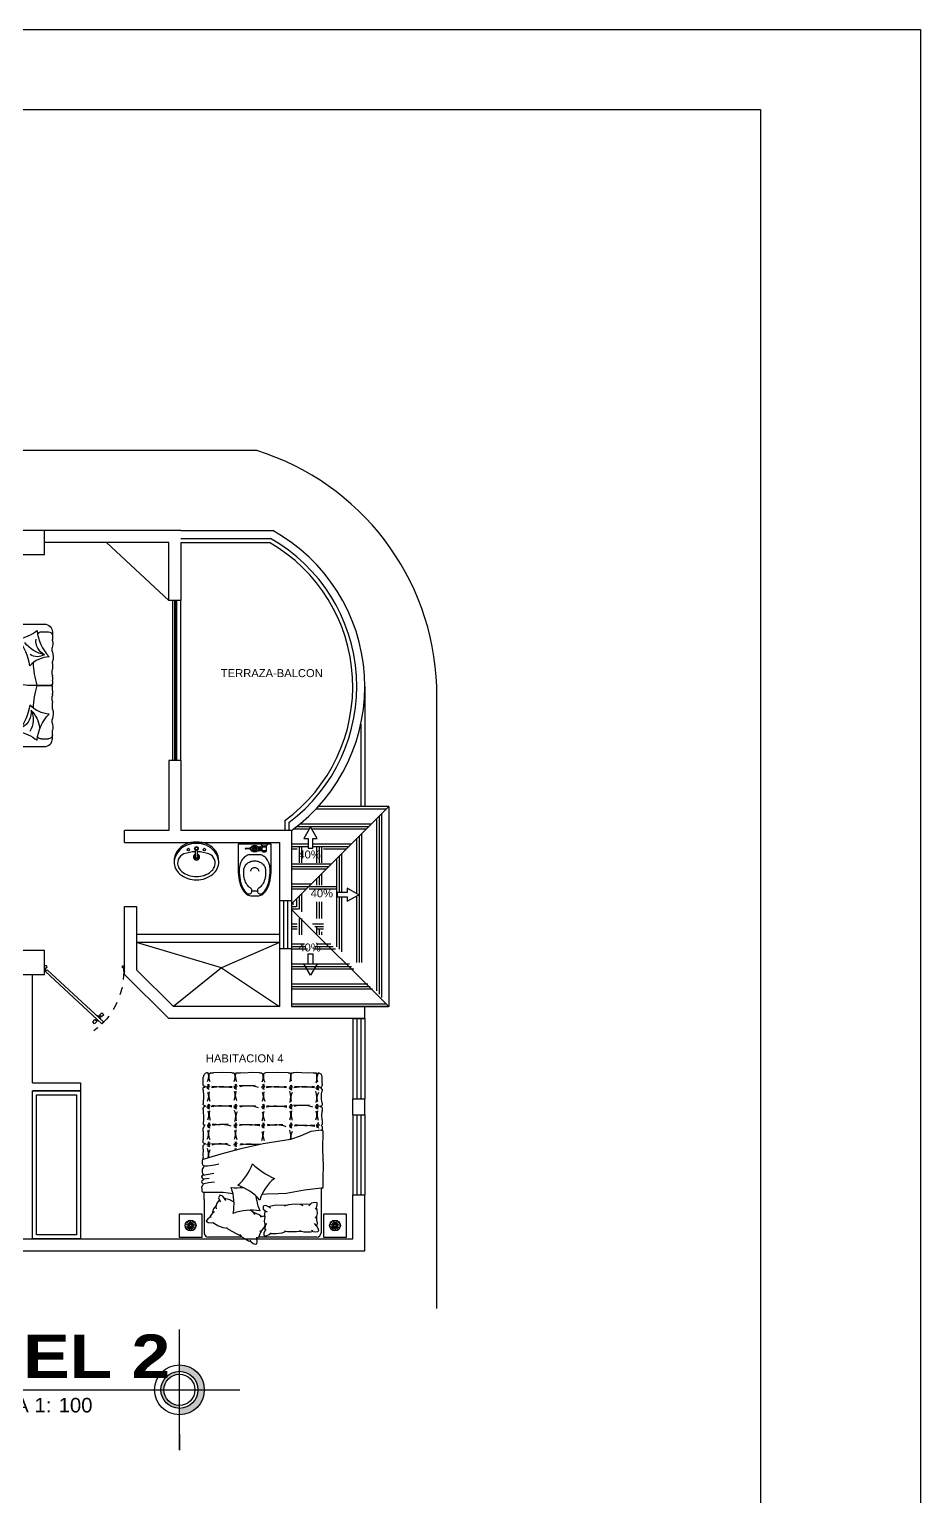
# Model space of a CAD drawing. Header units: inches. Extents: x -370 to 18, y -197 to 199.
# Drawn here: x -57.85 to -46.72, y 31.13 to 49.47 of the extents above; entities that cross this region are included whole.
import ezdxf

# ---------------------------------------------------------------- set-up
doc = ezdxf.new("R2010")
doc.units = ezdxf.units.IN
doc.header["$MEASUREMENT"] = 0
doc.linetypes.add('RAYITAS', pattern=[0.375, 0.25, -0.125])
for name, color, linetype in [('artefactos', 1, 'Continuous'), ('aux2', 194, 'Continuous'), ('MUEBLES', 7, 'Continuous')]:
    doc.layers.add(name, color=color, linetype=linetype)
doc.styles.add('1', font='arial.ttf')
doc.styles.add('2', font='')
doc.styles.get("Standard").update_dxf_attribs({"font": 'arial.ttf'})
doc.styles.get('2').set_extended_font_data('Arial Black')

# ---------------------------------------------------------------- blocks, each defined once
blk = doc.blocks.new('velador')
at = {"layer": 'artefactos', "color": 2}
blk.add_lwpolyline([(-0.4, 0.4), (-0.4, 0), (0, 0), (0, 0.4), (-0.4, 0.4)], dxfattribs=at)
for radius in [0.0937, 0.0304]:
    blk.add_circle((-0.2, 0.2), radius, dxfattribs=at)
at = {"layer": 'aux2', "color": 2}
for p, q in [((-0.255, 0.276), (-0.218, 0.225)), ((-0.219, 0.292), (-0.206, 0.23)), ((-0.181, 0.292), (-0.194, 0.23)), ((-0.145, 0.276), (-0.182, 0.225)), ((-0.293, 0.21), (-0.23, 0.203)), ((-0.289, 0.171), (-0.229, 0.191)), ((-0.281, 0.247), (-0.226, 0.215)), ((-0.27, 0.137), (-0.223, 0.18)), ((-0.238, 0.114), (-0.212, 0.172)), ((-0.2, 0.106), (-0.2, 0.17)), ((-0.162, 0.114), (-0.188, 0.172)), ((-0.13, 0.137), (-0.177, 0.18)), ((-0.119, 0.247), (-0.174, 0.215)), ((-0.111, 0.171), (-0.171, 0.191)), ((-0.107, 0.21), (-0.17, 0.203))]:
    blk.add_line(p, q, dxfattribs=at)
blk.add_circle((-0.2, 0.2), 0.0202, dxfattribs=at)
blk = doc.blocks.new('cama_2pl')
at = {"layer": 'artefactos', "color": 1}
for p, q in [((706.649, 610.255), (706.62, 610.223)), ((706.728, 610.297), (706.744, 610.27)), ((706.728, 610.297), (706.766, 610.286)), ((706.766, 610.286), (706.844, 610.241)), ((706.844, 610.241), (706.888, 610.192)), ((705.76, 609.548), (705.76, 610.169)), ((705.82, 610.229), (706.625, 610.229)), ((706.606, 610.181), (706.58, 610.136)), ((706.62, 610.223), (706.606, 610.181)), ((706.854, 610.229), (707.32, 610.229)), ((707.38, 609.708), (707.38, 610.169)), ((706.54, 609.947), (706.54, 609.952)), ((706.54, 609.86), (706.54, 609.864)), ((706.351, 609.628), (706.512, 609.632)), ((706.512, 609.632), (706.581, 609.638)), ((706.651, 609.72), (706.659, 609.662)), ((707.213, 609.787), (707.216, 609.792)), ((707.38, 609.708), (707.38, 609.609)), ((705.743, 609.548), (705.76, 609.548)), ((707.32, 609.471), (707.24, 609.463)), ((707.314, 609.416), (707.386, 609.425)), ((707.382, 609.487), (707.32, 609.471)), ((707.38, 609.609), (707.394, 609.609)), ((707.402, 609.505), (707.382, 609.487)), ((707.386, 609.425), (707.404, 609.414)), ((707.24, 609.224), (707.178, 609.211)), ((707.337, 609.241), (707.24, 609.224)), ((707.374, 609.363), (707.246, 609.343)), ((707.38, 609.239), (707.337, 609.241)), ((707.401, 609.369), (707.374, 609.363)), ((707.402, 609.231), (707.38, 609.239)), ((707.412, 609.394), (707.401, 609.369)), ((707.41, 609.211), (707.402, 609.231)), ((707.404, 609.414), (707.412, 609.394)), ((707.38, 609.145), (707.394, 609.145)), ((707.394, 609.145), (707.394, 609.126)), ((707.394, 609.01), (707.394, 608.959)), ((707.394, 608.919), (707.394, 608.873)), ((705.743, 608.693), (705.743, 608.745)), ((705.76, 608.743), (705.743, 608.743)), ((705.743, 608.601), (705.743, 608.668)), ((707.394, 608.759), (707.394, 608.715)), ((705.743, 608.43), (705.743, 608.486)), ((707.394, 608.459), (707.394, 608.436)), ((705.743, 608.37), (705.743, 608.396)), ((705.743, 608.179), (705.743, 608.203)), ((707.394, 608.393), (707.394, 608.38)), ((705.743, 608.098), (705.743, 608.126)), ((707.394, 608.184), (707.394, 608.154)), ((707.394, 608.126), (707.394, 608.009)), ((705.868, 607.949), (705.827, 607.949)), ((706.167, 607.949), (706.142, 607.949)), ((706.218, 607.949), (706.186, 607.949)), ((706.613, 607.949), (706.587, 607.949)), ((706.944, 607.949), (706.883, 607.949)), ((706.996, 607.949), (706.98, 607.949)), ((707.289, 607.949), (707.25, 607.949)), ((707.327, 607.949), (707.334, 607.949))]:
    blk.add_line(p, q, dxfattribs=at)
for points in [[(706.728, 610.297), (706.701, 610.317), (706.672, 610.326), (706.653, 610.321), (706.646, 610.293), (706.649, 610.255), (706.652, 610.231)], [(705.867, 610.153), (705.834, 610.158), (705.804, 610.152), (705.789, 610.138), (705.798, 610.11), (705.819, 610.078), (705.848, 610.039)], [(705.819, 610.078), (705.809, 610.036), (705.818, 609.993), (705.817, 609.941)], [(705.867, 610.153), (705.906, 610.162), (705.996, 610.161), (706.058, 610.141)], [(705.867, 610.153), (705.894, 610.138)], [(706.027, 610.151), (706.099, 610.157), (706.226, 610.158), (706.266, 610.147)], [(706.246, 610.152), (706.305, 610.174), (706.381, 610.185), (706.465, 610.183)], [(706.521, 610.125), (706.535, 610.139), (706.553, 610.169), (706.555, 610.206), (706.522, 610.211), (706.481, 610.195), (706.45, 610.171)], [(706.517, 610.04), (706.533, 610.071), (706.538, 610.12), (706.535, 610.139)], [(706.539, 609.949), (706.55, 610.007), (706.54, 610.054), (706.533, 610.071)], [(706.61, 610.148), (706.58, 610.136), (706.553, 610.106), (706.534, 610.066)], [(706.866, 610.217), (706.931, 610.186), (707.042, 610.125), (707.072, 610.096)], [(707.057, 610.11), (707.12, 610.099), (707.191, 610.072), (707.263, 610.029)], [(707.284, 609.952), (707.303, 609.957), (707.333, 609.974), (707.353, 610.006), (707.327, 610.026), (707.284, 610.032), (707.245, 610.027)], [(705.837, 609.966), (705.817, 609.941), (705.808, 609.901), (705.811, 609.857), (705.822, 609.821)], [(705.842, 609.842), (705.822, 609.821), (705.811, 609.783), (705.811, 609.752), (705.846, 609.75), (705.893, 609.76), (705.928, 609.794)], [(706.458, 609.827), (706.487, 609.809), (706.525, 609.791), (706.564, 609.798), (706.562, 609.842), (706.527, 609.87), (706.509, 609.878)], [(706.539, 609.86), (706.546, 609.919), (706.539, 609.949)], [(706.54, 609.946), (706.558, 609.941), (706.605, 609.954)], [(706.581, 609.947), (706.619, 609.918), (706.701, 609.881)], [(706.673, 609.914), (706.701, 609.881), (706.742, 609.854)], [(707.17, 609.712), (707.205, 609.76), (707.22, 609.811), (707.216, 609.837)], [(707.214, 609.789), (707.251, 609.835), (707.266, 609.881), (707.268, 609.899)], [(707.239, 609.879), (707.268, 609.899), (707.297, 609.939), (707.303, 609.957)], [(705.76, 609.548), (705.991, 609.576), (706.245, 609.623), (706.351, 609.628)], [(705.911, 609.777), (705.958, 609.77), (706.047, 609.778)], [(706.007, 609.793), (706.047, 609.778), (706.118, 609.773), (706.213, 609.781), (706.273, 609.8)], [(706.245, 609.791), (706.303, 609.787), (706.412, 609.789), (706.487, 609.809)], [(706.967, 609.743), (707.024, 609.712), (707.099, 609.692)], [(706.981, 609.627), (707.118, 609.612), (707.238, 609.609), (707.38, 609.609)], [(707.083, 609.722), (707.099, 609.692), (707.124, 609.659), (707.162, 609.645), (707.181, 609.685), (707.164, 609.726), (707.153, 609.742)], [(705.743, 609.548), (705.732, 609.54), (705.728, 609.525), (705.73, 609.397), (705.725, 609.239), (705.733, 609.013), (705.73, 608.762), (705.733, 608.745), (705.743, 608.745)], [(707.389, 609.494), (707.402, 609.487), (707.412, 609.473), (707.408, 609.442), (707.386, 609.425)], [(707.394, 609.609), (707.4, 609.606), (707.408, 609.598), (707.41, 609.559), (707.412, 609.535)], [(707.412, 609.535), (707.402, 609.505)], [(707.385, 609.366), (707.398, 609.355), (707.407, 609.325), (707.403, 609.287), (707.388, 609.259), (707.38, 609.239)], [(705.76, 608.743), (705.902, 608.763), (706.047, 608.83), (706.184, 608.872), (706.36, 608.904), (706.561, 608.932), (706.875, 609.003), (707.15, 609.077), (707.323, 609.13), (707.38, 609.145)], [(707.394, 609.145), (707.401, 609.146), (707.406, 609.152), (707.41, 609.165), (707.41, 609.211)], [(707.394, 609.01), (707.398, 609.098), (707.394, 609.126)], [(707.394, 608.919), (707.375, 608.928), (707.36, 608.933), (707.384, 608.944), (707.394, 608.959)], [(707.394, 608.759), (707.397, 608.833), (707.394, 608.873)], [(705.743, 608.693), (705.756, 608.68), (705.743, 608.668)], [(707.394, 608.459), (707.393, 608.588), (707.396, 608.664), (707.384, 608.669), (707.368, 608.672), (707.384, 608.685), (707.394, 608.715)], [(705.743, 608.601), (705.749, 608.534), (705.743, 608.486)], [(705.743, 608.43), (705.76, 608.424), (705.779, 608.411), (705.756, 608.408), (705.743, 608.396)], [(707.394, 608.393), (707.375, 608.404), (707.36, 608.413), (707.381, 608.418), (707.394, 608.436)], [(705.743, 608.37), (705.751, 608.313), (705.751, 608.238), (705.743, 608.203)], [(707.394, 608.184), (707.389, 608.274), (707.394, 608.38)], [(705.743, 608.098), (705.742, 608.05), (705.743, 608.009)], [(705.743, 608.179), (705.752, 608.166), (705.77, 608.154), (705.749, 608.145), (705.743, 608.126)], [(707.394, 608.126), (707.374, 608.134), (707.361, 608.139), (707.377, 608.153), (707.394, 608.154)], [(705.797, 607.951), (705.81, 607.961), (705.813, 607.971), (705.817, 607.96), (705.827, 607.949)], [(705.868, 607.949), (705.951, 607.953), (706.098, 607.946), (706.142, 607.949)], [(706.218, 607.949), (706.367, 607.943), (706.531, 607.949), (706.557, 607.964), (706.566, 607.966), (706.587, 607.949)], [(706.613, 607.949), (706.709, 607.945), (706.834, 607.952), (706.883, 607.949)], [(706.944, 607.949), (706.948, 607.965), (706.953, 607.966), (706.98, 607.949)], [(706.996, 607.949), (707.123, 607.945), (707.25, 607.949)], [(707.289, 607.949), (707.317, 607.971), (707.321, 607.972), (707.328, 607.949)]]:
    blk.add_lwpolyline(points, dxfattribs=at)
for centre, radius, start, end in [((705.82, 610.169), 0.06, 90, 180), ((707.32, 610.169), 0.06, 0, 90), ((706.73, 610.553), 0.698, 260.0746, 290.841), ((706.09, 609.637), 0.568, 8.4232, 23.6724), ((707.667, 609.771), 0.7, 169.3472, 199.0941), ((706.06, 609.866), 0.568, 307.5937, 344.5934), ((707.135, 610.173), 0.698, 220.9956, 251.762), ((707.369, 608.975), 0.7, 130.2682, 160.0151), ((706.935, 608.386), 1.158, 86.5284, 94.689), ((705.928, 608.361), 1.158, 47.4494, 65.5579), ((705.803, 608.009), 0.06, 180, 263.4836), ((707.334, 608.009), 0.06, 270, 0)]:
    blk.add_arc(centre, radius, start, end, dxfattribs=at)
at = {"layer": 'aux2', "color": 1}
for points in [[(706.924, 608.931), (706.934, 608.935), (706.944, 608.931), (706.948, 608.906)], [(706.927, 608.949), (706.937, 608.946), (706.95, 608.951), (706.963, 608.971)], [(706.968, 608.928), (706.954, 608.935), (706.944, 608.931), (706.935, 608.9)], [(706.971, 608.948), (706.959, 608.944), (706.949, 608.95), (706.937, 608.978)], [(707.297, 608.931), (707.307, 608.935), (707.316, 608.931), (707.321, 608.906)], [(707.3, 608.949), (707.31, 608.946), (707.323, 608.951), (707.336, 608.971)], [(707.341, 608.928), (707.327, 608.935), (707.316, 608.931), (707.308, 608.9)], [(707.344, 608.948), (707.332, 608.944), (707.322, 608.95), (707.31, 608.978)], [(705.782, 608.67), (705.792, 608.674), (705.801, 608.669), (705.805, 608.645)], [(705.785, 608.688), (705.795, 608.685), (705.807, 608.689), (705.82, 608.71)], [(705.826, 608.666), (705.812, 608.673), (705.801, 608.669), (705.793, 608.639)], [(705.829, 608.686), (705.816, 608.683), (705.807, 608.689), (705.795, 608.716)], [(706.155, 608.67), (706.165, 608.674), (706.174, 608.669), (706.178, 608.645)], [(706.158, 608.688), (706.168, 608.685), (706.18, 608.689), (706.193, 608.71)], [(706.198, 608.666), (706.185, 608.673), (706.174, 608.669), (706.166, 608.639)], [(706.202, 608.686), (706.189, 608.683), (706.18, 608.689), (706.168, 608.716)], [(706.539, 608.67), (706.549, 608.674), (706.558, 608.669), (706.562, 608.645)], [(706.541, 608.688), (706.552, 608.685), (706.564, 608.689), (706.577, 608.71)], [(706.582, 608.666), (706.569, 608.673), (706.558, 608.669), (706.549, 608.639)], [(706.585, 608.686), (706.573, 608.683), (706.564, 608.689), (706.552, 608.716)], [(706.924, 608.67), (706.934, 608.674), (706.944, 608.669), (706.948, 608.645)], [(706.927, 608.688), (706.937, 608.685), (706.95, 608.689), (706.963, 608.71)], [(706.968, 608.666), (706.954, 608.673), (706.944, 608.669), (706.935, 608.639)], [(706.971, 608.686), (706.959, 608.683), (706.949, 608.689), (706.937, 608.716)], [(707.292, 608.67), (707.302, 608.674), (707.311, 608.669), (707.316, 608.645)], [(707.295, 608.688), (707.305, 608.685), (707.318, 608.689), (707.331, 608.71)], [(707.336, 608.666), (707.322, 608.673), (707.311, 608.669), (707.303, 608.639)], [(707.339, 608.686), (707.327, 608.683), (707.317, 608.689), (707.305, 608.716)], [(705.794, 608.408), (705.803, 608.412), (705.813, 608.407), (705.817, 608.383)], [(705.796, 608.426), (705.806, 608.423), (705.819, 608.427), (705.832, 608.448)], [(705.837, 608.404), (705.823, 608.411), (705.813, 608.407), (705.804, 608.377)], [(705.84, 608.424), (705.828, 608.421), (705.818, 608.427), (705.806, 608.454)], [(706.155, 608.408), (706.165, 608.412), (706.174, 608.407), (706.178, 608.383)], [(706.158, 608.426), (706.168, 608.423), (706.18, 608.427), (706.193, 608.448)], [(706.198, 608.404), (706.185, 608.411), (706.174, 608.407), (706.166, 608.377)], [(706.202, 608.424), (706.189, 608.421), (706.18, 608.427), (706.168, 608.454)], [(706.539, 608.409), (706.549, 608.413), (706.558, 608.409), (706.562, 608.384)], [(706.541, 608.427), (706.552, 608.424), (706.564, 608.429), (706.577, 608.449)], [(706.582, 608.406), (706.569, 608.413), (706.558, 608.409), (706.549, 608.378)], [(706.585, 608.426), (706.573, 608.422), (706.564, 608.428), (706.552, 608.455)], [(706.924, 608.408), (706.934, 608.412), (706.944, 608.407), (706.948, 608.383)], [(706.927, 608.426), (706.937, 608.423), (706.95, 608.427), (706.963, 608.448)], [(706.968, 608.404), (706.954, 608.411), (706.944, 608.407), (706.935, 608.377)], [(706.971, 608.424), (706.959, 608.421), (706.949, 608.427), (706.937, 608.454)], [(707.298, 608.408), (707.308, 608.412), (707.317, 608.407), (707.321, 608.383)], [(707.301, 608.426), (707.311, 608.423), (707.324, 608.427), (707.336, 608.448)], [(707.342, 608.404), (707.328, 608.411), (707.317, 608.407), (707.309, 608.377)], [(707.345, 608.424), (707.332, 608.421), (707.323, 608.427), (707.311, 608.454)], [(705.783, 608.144), (705.793, 608.148), (705.802, 608.143), (705.806, 608.119)], [(705.786, 608.162), (705.796, 608.159), (705.808, 608.163), (705.821, 608.184)], [(705.827, 608.14), (705.813, 608.147), (705.802, 608.143), (705.794, 608.113)], [(705.83, 608.16), (705.817, 608.157), (705.808, 608.163), (705.796, 608.19)], [(706.155, 608.144), (706.165, 608.148), (706.174, 608.143), (706.178, 608.119)], [(706.158, 608.162), (706.168, 608.159), (706.18, 608.163), (706.193, 608.184)], [(706.198, 608.14), (706.185, 608.147), (706.174, 608.143), (706.166, 608.113)], [(706.202, 608.16), (706.189, 608.157), (706.18, 608.163), (706.168, 608.19)], [(706.539, 608.132), (706.549, 608.136), (706.558, 608.131), (706.562, 608.107)], [(706.541, 608.15), (706.552, 608.147), (706.564, 608.151), (706.577, 608.172)], [(706.582, 608.128), (706.569, 608.135), (706.558, 608.131), (706.549, 608.101)], [(706.585, 608.148), (706.573, 608.145), (706.564, 608.151), (706.552, 608.178)], [(706.924, 608.133), (706.934, 608.137), (706.944, 608.132), (706.948, 608.108)], [(706.927, 608.151), (706.937, 608.148), (706.95, 608.152), (706.963, 608.173)], [(706.968, 608.129), (706.954, 608.136), (706.944, 608.132), (706.935, 608.102)], [(706.971, 608.149), (706.959, 608.146), (706.949, 608.152), (706.937, 608.179)], [(707.304, 608.133), (707.314, 608.137), (707.323, 608.132), (707.327, 608.108)], [(707.306, 608.151), (707.317, 608.148), (707.329, 608.152), (707.342, 608.173)], [(707.347, 608.129), (707.334, 608.136), (707.323, 608.132), (707.314, 608.102)], [(707.351, 608.149), (707.338, 608.146), (707.329, 608.152), (707.317, 608.179)]]:
    blk.add_lwpolyline(points, dxfattribs=at)
for centre, radius, start, end in [((706.769, 609.05), 0.177, 342.6443, 350.615), ((707.092, 609.059), 0.146, 194.2398, 201.5194), ((707.17, 609.094), 0.152, 330.0061, 12.9891), ((707.574, 609.084), 0.252, 169.5069, 199.7293), ((706.028, 608.838), 0.152, 330.0061, 12.3194), ((706.432, 608.828), 0.252, 169.9188, 199.7293), ((706.389, 608.811), 0.177, 342.6443, 26.1603), ((706.711, 608.82), 0.146, 152.7511, 201.5194), ((706.728, 607.637), 1.303, 83.3254, 95.5842), ((706.751, 609.682), 0.742, 261.0364, 280.5874), ((706.769, 608.795), 0.177, 342.6443, 26.1603), ((707.092, 608.804), 0.146, 152.7511, 201.5194), ((707.16, 609.371), 0.435, 250.4133, 285.151), ((707.182, 607.52), 1.415, 86.0351, 95.0058), ((707.145, 608.795), 0.177, 342.6443, 26.1603), ((707.468, 608.804), 0.146, 152.7511, 201.5194), ((705.994, 609.42), 0.742, 258.3524, 280.5874), ((705.971, 607.375), 1.303, 83.3254, 95.5842), ((706.389, 609.106), 0.435, 250.4133, 285.151), ((706.411, 607.254), 1.415, 86.0351, 95.0058), ((706.385, 608.537), 0.177, 342.6443, 26.1603), ((706.707, 608.546), 0.146, 152.7511, 201.5194), ((706.76, 609.411), 0.742, 258.3524, 280.5874), ((706.737, 607.366), 1.303, 83.3254, 95.5842), ((706.793, 608.564), 0.152, 330.0061, 18.9919), ((707.196, 608.555), 0.252, 163.9853, 199.7293), ((707.151, 609.101), 0.435, 250.4133, 285.151), ((707.172, 607.249), 1.415, 86.0351, 95.0058), ((705.639, 608.527), 0.177, 342.6443, 26.1603), ((705.962, 608.536), 0.146, 152.7511, 201.5194), ((706.021, 608.836), 0.435, 250.4133, 285.151), ((706, 608.527), 0.177, 342.6443, 26.1603), ((706.323, 608.536), 0.146, 152.7511, 201.5194), ((706.384, 609.155), 0.742, 258.3524, 280.5874), ((706.361, 607.109), 1.303, 83.3254, 95.5842), ((706.772, 608.845), 0.435, 250.4133, 285.151), ((706.794, 606.993), 1.415, 86.0351, 95.0058), ((707.148, 609.15), 0.742, 258.3524, 280.5874), ((707.125, 607.104), 1.303, 83.3254, 95.5842), ((707.138, 608.527), 0.177, 342.6443, 26.1603), ((707.461, 608.536), 0.146, 152.7511, 201.5194), ((705.665, 608.298), 0.152, 330.0061, 18.9919), ((706.068, 608.289), 0.252, 163.9853, 199.7293), ((706.043, 606.984), 1.415, 86.0351, 95.0058), ((706.029, 608.298), 0.152, 330.0061, 18.9919), ((706.432, 608.289), 0.252, 163.9853, 199.7293), ((706.383, 608.265), 0.177, 342.6443, 26.1603), ((706.706, 608.274), 0.146, 152.7511, 201.5194), ((706.773, 608.254), 0.177, 342.6443, 26.1603), ((707.096, 608.263), 0.146, 152.7511, 201.5194), ((707.142, 608.265), 0.177, 342.6443, 26.1603), ((707.465, 608.274), 0.146, 152.7511, 201.5194), ((705.665, 608.025), 0.152, 330.0061, 18.9919), ((706.068, 608.016), 0.252, 163.9853, 194.5806), ((706, 608.885), 0.742, 258.3524, 280.5874), ((705.977, 606.84), 1.303, 83.3254, 95.5842), ((706.029, 608.011), 0.152, 335.8404, 18.9919), ((706.432, 608.002), 0.252, 163.9853, 191.9955), ((706.387, 608.885), 0.742, 258.3524, 280.5874), ((706.364, 606.84), 1.303, 83.3254, 95.5842), ((706.383, 607.998), 0.177, 348.8205, 26.1603), ((706.706, 608.007), 0.146, 152.7511, 196.1313), ((706.774, 608.563), 0.435, 250.4133, 285.151), ((706.796, 606.711), 1.415, 86.0351, 95.0058), ((706.773, 607.991), 0.177, 351.4985, 26.1603), ((707.096, 608), 0.146, 152.7511, 193.3336), ((707.145, 608.885), 0.742, 258.3524, 280.5874), ((707.122, 606.84), 1.303, 83.3254, 95.5842), ((707.142, 607.991), 0.177, 353.4506, 26.1603), ((707.465, 608), 0.146, 152.7511, 191.1853)]:
    blk.add_arc(centre, radius, start, end, dxfattribs=at)
at = {"layer": 'artefactos', "color": 1, "xscale": 0.7999999999999545, "yscale": 0.7999999999999545, "zscale": 0.7999999999999545}
for p in [(705.726, 609.909), (707.73, 609.909)]:
    blk.add_blockref('velador', p, dxfattribs=at)
blk = doc.blocks.new('*U41')
at = {"layer": 'artefactos', "color": 1}
for p, q in [((0.011, 0.034), (0.717, 0.69)), ((0.032, 0.013), (0.738, 0.668)), ((0.625, 0.689), (0.601, 0.665)), ((0.601, 0.665), (0.629, 0.637)), ((0.625, 0.689), (0.653, 0.661)), ((0.653, 0.661), (0.629, 0.637)), ((0.675, 0.653), (0.637, 0.615)), ((0.637, 0.615), (0.64, 0.612)), ((0.664, 0.588), (0.661, 0.591)), ((0.702, 0.626), (0.664, 0.588)), ((0.675, 0.653), (0.678, 0.65)), ((0.71, 0.604), (0.686, 0.58)), ((0.714, 0.552), (0.686, 0.58)), ((0.702, 0.626), (0.699, 0.629)), ((0.738, 0.576), (0.71, 0.604)), ((0.738, 0.576), (0.714, 0.552)), ((0.738, 0.668), (0.717, 0.69)), ((0, 0.031), (0, -0.031)), ((0.008, 0.034), (0.003, 0.034)), ((0.011, 0.034), (0.032, 0.013)), ((0.011, 0.031), (0.011, -0.011)), ((0.989, 0.031), (0.989, -0.011)), ((0.992, 0.034), (0.997, 0.034)), ((1, 0.031), (1, -0.031)), ((0.025, -0.034), (0.003, -0.034)), ((0.011, -0.011), (0.025, -0.011)), ((0.028, -0.014), (0.028, -0.031)), ((0.972, -0.014), (0.972, -0.031)), ((0.989, -0.011), (0.975, -0.011)), ((0.975, -0.034), (0.997, -0.034))]:
    blk.add_line(p, q, dxfattribs=at)
at = {"layer": 'artefactos', "color": 1, "linetype": 'RAYITAS', "ltscale": 0.15}
blk.add_arc((0.061, 0.034), 0.928, 0, 53.3291, dxfattribs=at)
at = {"layer": 'artefactos', "color": 1}
for centre, radius, start, end in [((0.624, 0.629), 0.0188, 310.968, 53.1574), ((0.661, 0.665), 0.0188, 216.8426, 319.032), ((0.678, 0.576), 0.0188, 36.8426, 139.032), ((0.714, 0.612), 0.0188, 130.968, 233.1574), ((0.003, 0.031), 0.003, 90, 180), ((0.008, 0.031), 0.003, 0, 90), ((0.992, 0.031), 0.003, 90, 180), ((0.997, 0.031), 0.003, 0, 90), ((0.003, -0.031), 0.003, 180, 270), ((0.025, -0.014), 0.003, 0, 90), ((0.025, -0.031), 0.003, 270, 0), ((0.975, -0.014), 0.003, 90, 180), ((0.975, -0.031), 0.003, 180, 270), ((0.997, -0.031), 0.003, 270, 0)]:
    blk.add_arc(centre, radius, start, end, dxfattribs=at)
blk = doc.blocks.new('sillon2_pl')
at = {"layer": 'artefactos', "color": 1}
for p, q in [((-1.434, 0.554), (-1.434, 0.646)), ((-1.434, 0.554), (-1.434, 0.646)), ((-1.384, 0.696), (-1.337, 0.696)), ((-1.039, 0.696), (-0.978, 0.696)), ((-0.88, 0.696), (-0.883, 0.696)), ((-0.816, 0.696), (-0.785, 0.696)), ((-0.765, 0.505), (-0.765, 0.676)), ((-0.765, 0.676), (-0.765, 0.387)), ((-0.765, 0.676), (-0.765, 0.387)), ((-0.714, 0.696), (-0.745, 0.696)), ((-0.714, 0.696), (-0.745, 0.696)), ((-0.647, 0.696), (-0.65, 0.696)), ((-0.65, 0.696), (-0.647, 0.696)), ((-0.491, 0.696), (-0.552, 0.696)), ((-0.491, 0.696), (-0.552, 0.696)), ((-0.146, 0.696), (-0.193, 0.696)), ((-0.146, 0.696), (-0.193, 0.696)), ((-0.096, 0.554), (-0.096, 0.646)), ((-0.765, 0.272), (-0.765, 0.249)), ((-0.765, 0.272), (-0.765, 0.249)), ((-0.765, 0.15), (-0.765, 0.124)), ((-0.765, 0.15), (-0.765, 0.124)), ((-0.765, 0.048), (-0.765, 0.019)), ((-0.765, 0.048), (-0.765, 0.019)), ((-1.434, -0.019), (-1.339, -0.019)), ((-0.096, -0.019), (-0.191, -0.019))]:
    blk.add_line(p, q, dxfattribs=at)
for points in [[(-1.339, 0.27), (-1.339, 0, -0.2), (-1.53, 0), (-1.53, 0.596, -0.414214), (-1.43, 0.696), (-1.384, 0.696)], [(-0.191, 0.27), (-0.191, 0, 0.2), (0, 0), (0, 0.596, 0.414214), (-0.1, 0.696), (-0.146, 0.696)], [(-1.339, -0.019), (-0.803, -0.019, 0.414214), (-0.765, 0.019, 0.414214)], [(-0.191, -0.019), (-0.727, -0.019, -0.414214), (-0.765, 0.019, -0.414214)]]:
    blk.add_lwpolyline(points, format="xyb", dxfattribs=at)
for points in [[(-1.123, 0.654, 0.188011), (-1.011, 0.413, 0.130529), (-1.34, 0.269, 0.110936), (-1.451, 0.504, 0.162859)], [(-0.407, 0.654, -0.188011), (-0.519, 0.413, -0.130529), (-0.19, 0.269, -0.110936), (-0.079, 0.504, -0.162859)]]:
    blk.add_lwpolyline(points, format="xyb", close=True, dxfattribs=at)
blk.add_lwpolyline([(-0.765, 0.508), (-0.765, 0.387)], dxfattribs=at)
blk.add_lwpolyline([(-0.765, 0.508), (-0.765, 0.387)], dxfattribs=at)
for centre, radius, start, end in [((-1.384, 0.646), 0.05, 90, 180), ((-1.384, 0.554), 0.05, 180, 240.317), ((-1.337, 0.796), 0.1, 270, 278.0558), ((-1.286, 0.435), 0.265, 78.495, 98.0558), ((-1.213, 0.792), 0.1, 258.495, 286.1875), ((-1.119, 0.469), 0.236, 76.2743, 106.1875), ((-1.039, 0.796), 0.1, 256.2743, 270), ((-0.978, 0.596), 0.1, 78.1557, 90), ((-0.929, 0.828), 0.137, 258.1557, 281.8443), ((-0.88, 0.596), 0.1, 90, 101.8443), ((-0.883, 0.796), 0.1, 270, 278.3033), ((-0.849, 0.567), 0.131, 81.6967, 98.3033), ((-0.816, 0.796), 0.1, 261.6967, 270), ((-0.785, 0.676), 0.02, 0, 90), ((-0.745, 0.676), 0.02, 90, 180), ((-0.714, 0.796), 0.1, 270, 278.3033), ((-0.681, 0.567), 0.131, 81.6967, 98.3033), ((-0.647, 0.796), 0.1, 261.6967, 270), ((-0.65, 0.596), 0.1, 78.1557, 90), ((-0.601, 0.828), 0.137, 258.1557, 281.8443), ((-0.552, 0.596), 0.1, 90, 101.8443), ((-0.491, 0.796), 0.1, 270, 283.7257), ((-0.411, 0.469), 0.236, 73.8125, 103.7257), ((-0.239, 0.508), 0.168, 148.6915, 212.7243), ((0.03, 0.681), 0.421, 191.7546, 231.9312), ((-0.207, 0.688), 0.198, 207.9549, 275.6386), ((-0.317, 0.792), 0.1, 253.8125, 281.505), ((-0.244, 0.435), 0.265, 81.9442, 101.505), ((-0.193, 0.796), 0.1, 261.9442, 270), ((-0.146, 0.646), 0.05, 0, 90), ((-0.146, 0.554), 0.05, 299.683, 0), ((-1.195, 0.188), 0.269, 63.5733, 122.7227), ((-1.335, 0.169), 0.367, 44.9344, 83.6555), ((-1.102, 0.213), 0.217, 83.0467, 149.6684), ((-1.08, 1.55), 1.091, 271.5025, 286.7771), ((-0.45, 1.55), 1.091, 253.2229, 268.4975), ((-0.955, 0.33), 0.199, 343.1656, 16.8344), ((-0.613, 0.199), 0.16, 161.8971, 198.1029), ((-0.903, 0.086), 0.143, 344.5514, 15.4486)]:
    blk.add_arc(centre, radius, start, end, dxfattribs=at)
blk = doc.blocks.new('lo')
at = {"layer": 'artefactos', "color": 1, "linetype": 'Continuous'}
for p, q in [((0.036, 0.012), (0.124, 0.012)), ((0.036, -0.012), (0.124, -0.012))]:
    blk.add_line(p, q, dxfattribs=at)
at = {"layer": 'artefactos', "color": 1}
blk.add_lwpolyline([(-0.175, -0.206, 0.225897), (-0.02, -0.28, 0.302325), (0.197, -0.136, 0.099436), (0.224, 0, 0.099436), (0.197, 0.136, 0.302325), (-0.02, 0.28, 0.225897), (-0.175, 0.206, 0.172204), (-0.248, 0, 0.172204)], format="xyb", close=True, dxfattribs=at)
blk.add_lwpolyline([(-0.144, 0.181, 0.172204), (-0.208, 0, 0.172204), (-0.144, -0.181)], format="xyb", dxfattribs=at)
at = {"layer": 'artefactos', "color": 1, "linetype": 'Continuous'}
blk.add_circle((0.144, 0), 0.0233, dxfattribs=at)
at = {"layer": 'artefactos', "color": 1}
for centre, radius, start, end in [((-0.054, 0.024), 0.258, 82.5047, 82.5047), ((-0.054, -0.024), 0.258, 277.4953, 277.4953), ((-0.02, 0.08), 0.16, 117.069, 140.9171), ((-0.038, 0.114), 0.121, 20.3585, 117.069), ((-0.346, 0), 0.45, 1.4812, 20.3585), ((-0.02, -0.08), 0.16, 219.0829, 242.931), ((-0.038, -0.114), 0.121, 242.931, 339.6415), ((-0.346, 0), 0.45, 339.6415, 358.5184)]:
    blk.add_arc(centre, radius, start, end, dxfattribs=at)
at = {"layer": 'artefactos', "color": 1, "linetype": 'Continuous'}
blk.add_arc((0.036, 0), 0.0116, 90, 270, dxfattribs=at)
at = {"layer": 'aux2', "color": 1}
for centre, radius in [((0.131, 0.1), 0.015), ((0.144, 0), 0.0175), ((0.131, -0.1), 0.015)]:
    blk.add_circle(centre, radius, dxfattribs=at)
for centre, radius, start, end in [((-0.054, 0.024), 0.258, 22.1793, 82.5047), ((0.037, 0), 0.0375, 18.0708, 341.925), ((0.037, 0), 0.023, 30.3811, 329.6115), ((-0.128, 0), 0.336, 0, 21.2533), ((-0.054, -0.024), 0.258, 277.4953, 337.8207), ((-0.128, 0), 0.336, 338.7467, 0)]:
    blk.add_arc(centre, radius, start, end, dxfattribs=at)
blk = doc.blocks.new('videt')
at = {"layer": 'artefactos', "color": 1}
blk.add_line((0.024, 0.29), (-0.044, 0.29), dxfattribs=at)
for points in [[(0.196, 0.029, 0.049648), (0.183, 0.159, 0.06346), (0.151, 0.256, 0.103485), (0.093, 0.331, 0.178458), (0.04, 0.351), (-0.06, 0.351, 0.178458), (-0.112, 0.331, 0.103485), (-0.17, 0.256, 0.06346), (-0.203, 0.159, 0.049648), (-0.216, 0.029), (-0.216, -0.293), (0.196, -0.293)], [(-0.104, 0.322, 0.103485), (-0.159, 0.251, 0.06346), (-0.191, 0.157, 0.049648), (-0.204, 0.029, 0.075858), (-0.192, -0.046, 0.086069), (-0.162, -0.106, 0.105985), (-0.113, -0.148, 0.126201), (-0.06, -0.162), (0.04, -0.162, 0.126201), (0.093, -0.148, 0.105985), (0.142, -0.106, 0.086069), (0.172, -0.046, 0.075858), (0.184, 0.029, 0.049648), (0.171, 0.157, 0.06346), (0.139, 0.251, 0.103485), (0.085, 0.322, 0.097511), (0.07, 0.328, 0.09808), (0.055, 0.328, 0.098895), (0.041, 0.322, 0.099479), (0.03, 0.311, 0.099479), (0.025, 0.297, 0.098895), (0.025, 0.282, 0.09808), (0.031, 0.268, 0.097511), (0.041, 0.257, -0.102445), (0.087, 0.211, -0.077884), (0.116, 0.146, -0.065096), (0.127, 0.061, -0.024284), (0.125, 0.029, -0.115331), (0.115, -0.013, -0.103946), (0.086, -0.051, -0.091071), (0.043, -0.075, -0.083675), (-0.01, -0.084, -0.083675), (-0.063, -0.075, -0.091071), (-0.105, -0.051, -0.103946), (-0.135, -0.013, -0.115331), (-0.145, 0.029, -0.024284), (-0.146, 0.061, -0.065096), (-0.135, 0.146, -0.077884), (-0.106, 0.211, -0.102445), (-0.061, 0.257, 0.097511), (-0.05, 0.268, 0.09808), (-0.044, 0.282, 0.098895), (-0.044, 0.297, 0.099479), (-0.05, 0.311, 0.099479), (-0.061, 0.322, 0.098895), (-0.075, 0.328, 0.09808), (-0.09, 0.328, 0.097511)]]:
    blk.add_lwpolyline(points, format="xyb", close=True, dxfattribs=at)
blk.add_lwpolyline([(0.04, 0.043, -0.111064), (0.036, 0.026, -0.102841), (0.025, 0.012, -0.093011), (0.01, 0.003, -0.087082), (-0.01, -0.001, -0.087082), (-0.029, 0.003, -0.093011), (-0.045, 0.012, -0.102841), (-0.056, 0.026, -0.111064), (-0.06, 0.043, -0.111064)], format="xyb", dxfattribs=at)
at = {"layer": 'aux2', "color": 1}
for p, q in [((-0.166, -0.293), (-0.166, -0.281)), ((-0.166, -0.293), (-0.091, -0.293)), ((-0.154, -0.215), (-0.154, -0.203)), ((-0.083, -0.215), (-0.154, -0.215)), ((-0.083, -0.259), (-0.154, -0.259)), ((-0.154, -0.277), (-0.154, -0.259)), ((-0.15, -0.206), (-0.15, -0.201)), ((-0.15, -0.276), (-0.15, -0.265)), ((-0.135, -0.209), (-0.147, -0.209)), ((-0.135, -0.262), (-0.147, -0.262)), ((-0.132, -0.206), (-0.132, -0.197)), ((-0.132, -0.274), (-0.132, -0.265)), ((-0.125, -0.206), (-0.125, -0.197)), ((-0.125, -0.274), (-0.125, -0.265)), ((-0.11, -0.209), (-0.122, -0.209)), ((-0.11, -0.262), (-0.122, -0.262)), ((-0.107, -0.206), (-0.107, -0.201)), ((-0.107, -0.276), (-0.107, -0.265)), ((-0.104, -0.215), (-0.104, -0.203)), ((-0.104, -0.277), (-0.104, -0.259)), ((-0.091, -0.293), (-0.091, -0.281)), ((-0.083, -0.212), (-0.07, -0.212)), ((-0.083, -0.262), (-0.083, -0.212)), ((-0.083, -0.237), (-0.07, -0.237)), ((-0.083, -0.262), (-0.07, -0.262)), ((-0.07, -0.262), (-0.07, -0.212)), ((-0.058, -0.215), (-0.07, -0.215)), ((-0.058, -0.259), (-0.07, -0.259)), ((-0.046, -0.212), (-0.058, -0.212)), ((-0.058, -0.262), (-0.058, -0.212)), ((-0.046, -0.262), (-0.058, -0.262)), ((0.047, -0.221), (0.031, -0.221)), ((0.047, -0.252), (0.031, -0.252)), ((0.047, -0.252), (0.047, -0.221)), ((0.05, -0.234), (0.106, -0.234)), ((0.05, -0.24), (0.106, -0.24))]:
    blk.add_line(p, q, dxfattribs=at)
blk.add_lwpolyline([(-0.035, -0.237), (-0.022, -0.259), (0.003, -0.259), (0.015, -0.237), (0.003, -0.215), (-0.022, -0.215)], close=True, dxfattribs=at)
for centre, radius in [((-0.01, -0.237), 0.0437), ((-0.01, -0.236), 0.025), ((-0.01, -0.237), 0.025), ((-0.01, -0.237), 0.00855)]:
    blk.add_circle(centre, radius, dxfattribs=at)
for centre, radius, start, end in [((-0.129, -0.39), 0.116, 71.0754, 108.9246), ((-0.119, -0.237), 0.0406, 147.7952, 212.2048), ((-0.129, -0.25), 0.0531, 61.9275, 118.0725), ((-0.147, -0.206), 0.00312, 180, 270), ((-0.147, -0.265), 0.00312, 90, 180), ((-0.135, -0.206), 0.00312, 270, 0), ((-0.135, -0.265), 0.00312, 0, 90), ((-0.122, -0.206), 0.00312, 180, 270), ((-0.122, -0.265), 0.00312, 90, 180), ((-0.11, -0.206), 0.00312, 270, 0), ((-0.11, -0.265), 0.00312, 0, 90), ((-0.138, -0.237), 0.0406, 327.7958, 32.2042), ((0.05, -0.231), 0.00312, 180, 270), ((0.05, -0.243), 0.00312, 90, 180), ((0.106, -0.237), 0.00312, 270, 90)]:
    blk.add_arc(centre, radius, start, end, dxfattribs=at)
blk = doc.blocks.new('*U44')
h = blk.add_hatch(color=1)
h.paths.add_polyline_path([(15.635, 0), (15.676, 0, 0.414214), (15.89, -0.214), (15.89, -0.255, -0.414214)])
h.paths.add_polyline_path([(15.89, 0.255), (15.89, 0.214, 0.414214), (15.676, 0), (15.635, 0, -0.414214)])
h = blk.add_hatch(color=1)
h.paths.add_polyline_path([(15.89, 0.255), (15.89, 0.343, -0.414214), (16.233, 0), (16.145, 0, 0.414214)])
h.paths.add_polyline_path([(16.145, 0), (16.233, 0, -0.414214), (15.89, -0.343), (15.89, -0.255, 0.414214)])
at = {"color": 13}
for p, q in [((15.89, -0.83), (15.89, 0.83)), ((0, 0), (16.72, 0))]:
    blk.add_line(p, q, dxfattribs=at)
at = {"color": 5}
for p, q in [((15.89, 0.611), (15.89, 0.83)), ((0, 0), (0.218, 0)), ((16.501, 0), (16.72, 0)), ((15.89, -0.611), (15.89, -0.83))]:
    blk.add_line(p, q, dxfattribs=at)
at = {"color": 13}
for radius in [0.343, 0.255, 0.214]:
    blk.add_circle((15.89, 0), radius, dxfattribs=at)
at = {"color": 2, "linetype": 'Continuous', "style": '1'}
blk.add_text('ESCALA 1:', height=0.2, dxfattribs=at).set_placement((12.714, -0.311))
at = {"color": 1, "linetype": 'Continuous', "style": '2'}
blk.add_attdef('TITULO', (0.308, 0.162), '', height=0.6, dxfattribs=at)
at = {"color": 2, "linetype": 'Continuous', "style": '1'}
blk.add_attdef('DESCRIPCION', (0.308, -0.373), '', height=0.2, dxfattribs=at)
at = {"color": 2, "style": '1'}
blk.add_attdef('ESCALA', (14.227, -0.311), '', height=0.2, dxfattribs=at)

msp = doc.modelspace()

# ---------------------------------------------------------------- hatches: boundary and pattern name
h = msp.add_hatch()
h.set_pattern_fill('PLAST', color=8)
h.set_pattern_definition([(0, (-123.44563, 19.22278), (0, 0.25), []), (0, (-123.44563, 19.25403), (0, 0.25), []), (0, (-123.44563, 19.28528), (0, 0.25), [])])
edge = h.paths.add_edge_path()
edge.add_line((-53.35987, 39.75135), (-54.24036, 39.75135))
edge.add_arc((-55.88813, 41.25135), 2.22826, 306.117987, 317.687742, ccw=False)
edge.add_line((-54.57469, 39.45135), (-54.57469, 38.85135))
edge.add_line((-54.57469, 38.85135), (-54.57469, 38.25135))
edge.add_line((-54.57469, 38.25135), (-54.57469, 37.25135))
edge.add_line((-54.57469, 37.25135), (-53.35987, 37.25135))
edge.add_line((-53.35987, 37.25135), (-54.55987, 38.55135))
edge.add_line((-54.55987, 38.55135), (-53.35987, 39.75135))
h.paths.add_polyline_path([(-54.25627, 39.35425), (-54.30991, 39.35425), (-54.30991, 39.23012), (-54.36726, 39.23012), (-54.36726, 39.35425), (-54.4209, 39.35425), (-54.33859, 39.49683)], flags=16)
h.paths.add_polyline_path([(-54.30991, 38.17257), (-54.30991, 38.04844), (-54.25627, 38.04844), (-54.33859, 37.90586), (-54.4209, 38.04844), (-54.36726, 38.04844), (-54.36726, 38.17257)], flags=16)
h.paths.add_polyline_path([(-53.73631, 38.65068), (-53.87889, 38.56836), (-53.87889, 38.62201), (-54.00302, 38.62201), (-54.00302, 38.67935), (-53.87889, 38.67935), (-53.87889, 38.733)], flags=17)
h.paths.add_polyline_path([(-54.5061, 38.14839), (-54.1765, 38.14839), (-54.1765, 38.35446), (-54.5061, 38.35446)], flags=16)
h.paths.add_polyline_path([(-54.5061, 39.04707), (-54.1765, 39.04707), (-54.1765, 39.25314), (-54.5061, 39.25314)], flags=16)
h.paths.add_polyline_path([(-54.35291, 38.56184), (-54.02331, 38.56184), (-54.02331, 38.76791), (-54.35291, 38.76791)], flags=17)
h = msp.add_hatch()
h.set_pattern_fill('PLAST', color=8, angle=90)
h.set_pattern_definition([(90, (-123.44563, 19.22278), (-0.25, 2e-17), []), (90, (-123.47688, 19.22278), (-0.25, 2e-17), []), (90, (-123.50813, 19.22278), (-0.25, 2e-17), [])])
h.paths.add_polyline_path([(-54.25627, 39.35425), (-54.30991, 39.35425), (-54.30991, 39.23012), (-54.36726, 39.23012), (-54.36726, 39.35425), (-54.4209, 39.35425), (-54.33859, 39.49683)], flags=17)
h.paths.add_polyline_path([(-54.30991, 38.17257), (-54.30991, 38.04844), (-54.25627, 38.04844), (-54.33859, 37.90586), (-54.4209, 38.04844), (-54.36726, 38.04844), (-54.36726, 38.17257)], flags=17)
h.paths.add_polyline_path([(-53.35987, 39.75135), (-54.55987, 38.55135), (-53.80987, 37.80135), (-53.65987, 37.80135), (-53.65987, 37.65135), (-53.35987, 37.25135)])
h.paths.add_polyline_path([(-53.73631, 38.65068), (-53.87889, 38.56836), (-53.87889, 38.62201), (-54.00302, 38.62201), (-54.00302, 38.67935), (-53.87889, 38.67935), (-53.87889, 38.733)], flags=16)
h.paths.add_polyline_path([(-54.5061, 38.14839), (-54.1765, 38.14839), (-54.1765, 38.35446), (-54.5061, 38.35446)], flags=17)
h.paths.add_polyline_path([(-54.5061, 39.04707), (-54.1765, 39.04707), (-54.1765, 39.25314), (-54.5061, 39.25314)], flags=17)
h.paths.add_polyline_path([(-54.35291, 38.56184), (-54.02331, 38.56184), (-54.02331, 38.76791), (-54.35291, 38.76791)], flags=16)

# ---------------------------------------------------------------- linework, layer by layer
at = {"color": 8}
for p, q in [((-55.00882, 44.20135), (-73.53662, 44.20135)), ((-55.95987, 40.32635), (-55.95987, 42.32635)), ((-53.65987, 41.25135), (-53.65987, 39.75135)), ((-52.75987, 33.47793), (-52.75987, 41.25135)), ((-53.70987, 40.78196), (-53.70987, 39.75135))]:
    msp.add_line(p, q, dxfattribs=at)
at = {"color": 4}
for p, q in [((-55.95987, 43.20135), (-62.96567, 43.20135)), ((-56.10987, 43.05135), (-57.65987, 43.05135)), ((-56.10987, 43.05135), (-57.65987, 43.05135)), ((-56.10987, 42.32635), (-56.10987, 43.05135)), ((-55.95987, 43.05135), (-55.95987, 42.32635)), ((-55.95987, 42.32635), (-56.10987, 42.32635)), ((-55.95987, 40.32635), (-56.10987, 40.32635)), ((-56.10987, 40.32635), (-56.10987, 39.45135)), ((-55.95987, 40.32635), (-55.95987, 39.45135)), ((-56.10987, 39.45135), (-56.65987, 39.45135)), ((-56.65987, 39.30135), (-56.65987, 39.45135)), ((-54.57469, 39.45135), (-55.95987, 39.45135)), ((-54.57469, 39.45135), (-54.57469, 38.57635)), ((-56.65987, 39.30135), (-54.72469, 39.30135)), ((-54.72469, 39.30135), (-54.72469, 38.57635)), ((-54.72469, 38.57635), (-54.57469, 38.57635)), ((-56.65987, 37.65135), (-56.65987, 38.50135)), ((-56.65987, 38.50135), (-56.50987, 38.50135)), ((-56.50987, 38.50135), (-56.50987, 37.71348)), ((-54.72469, 37.97635), (-54.57469, 37.97635)), ((-54.72469, 37.97635), (-54.72469, 37.25135)), ((-54.57469, 37.97635), (-54.57469, 37.25135)), ((-57.80987, 36.30135), (-57.80987, 37.65135)), ((-56.65987, 37.65135), (-56.10987, 37.10135)), ((-56.50987, 37.71348), (-56.04774, 37.25135)), ((-54.72469, 37.25135), (-56.04774, 37.25135)), ((-53.65987, 37.25135), (-54.57469, 37.25135)), ((-53.65987, 37.10135), (-53.65987, 37.25135)), ((-53.65987, 37.10135), (-56.10987, 37.10135)), ((-53.80987, 37.10135), (-53.65987, 37.10135)), ((-57.80987, 36.30135), (-57.20987, 36.30135)), ((-57.80987, 34.35135), (-57.80987, 36.20135)), ((-57.20987, 36.20135), (-57.80987, 36.20135)), ((-57.20987, 36.30135), (-57.20987, 36.20135)), ((-53.80987, 35.90135), (-53.80987, 36.10135)), ((-53.80987, 36.10135), (-53.65987, 36.10135)), ((-53.65987, 35.90135), (-53.65987, 36.10135)), ((-53.80987, 35.90135), (-53.65987, 35.90135)), ((-53.80987, 34.35135), (-53.80987, 34.90135)), ((-53.80987, 34.90135), (-53.65987, 34.90135)), ((-53.65987, 34.20135), (-53.65987, 34.90135)), ((-62.80987, 34.35135), (-53.80987, 34.35135)), ((-62.95987, 34.20135), (-53.65987, 34.20135))]:
    msp.add_line(p, q, dxfattribs=at)
at = {"color": 2}
for p, q in [((-55.95987, 43.20135), (-54.80987, 43.20135)), ((-55.95987, 43.10135), (-54.836, 43.10135)), ((-56.10987, 42.32635), (-56.88487, 43.05135)), ((-55.95987, 43.05135), (-54.8493, 43.05135)), ((-56.05987, 40.32635), (-56.05987, 42.32635)), ((-56.03487, 40.32635), (-56.03487, 42.32635)), ((-56.02237, 40.32635), (-56.02237, 42.32635)), ((-56.00987, 40.32635), (-56.00987, 42.32635)), ((-54.57469, 38.53653), (-53.35987, 39.75135)), ((-53.35987, 39.75135), (-54.24036, 39.75135)), ((-53.35987, 39.75135), (-53.35987, 37.25135)), ((-54.65771, 39.57647), (-54.65771, 39.45135)), ((-54.60771, 39.55135), (-54.60771, 39.45135)), ((-54.67469, 38.57635), (-54.67469, 37.97635)), ((-54.62469, 38.57635), (-54.62469, 37.97635)), ((-54.57469, 38.46616), (-53.35987, 37.25135)), ((-54.72469, 38.15135), (-56.50987, 38.15135)), ((-54.72469, 38.05135), (-56.50987, 38.05135)), ((-53.35987, 37.25135), (-53.65987, 37.25135)), ((-53.75987, 37.10135), (-53.75987, 36.10135)), ((-53.70987, 37.10135), (-53.70987, 36.10135)), ((-53.75987, 35.90135), (-53.75987, 34.90135)), ((-53.70987, 35.90135), (-53.70987, 34.90135))]:
    msp.add_line(p, q, dxfattribs=at)
at = {"color": 1}
for p, q in [((-54.72469, 38.57635), (-54.72469, 37.97635)), ((-54.57469, 38.57635), (-54.57469, 37.97635)), ((-53.80987, 37.10135), (-53.80987, 36.10135)), ((-53.65987, 37.10135), (-53.65987, 36.10135)), ((-53.80987, 35.90135), (-53.80987, 34.90135)), ((-53.65987, 35.90135), (-53.65987, 34.90135))]:
    msp.add_line(p, q, dxfattribs=at)
at = {"color": 8}
msp.add_arc((-55.96681, 41.13877), 3.20891, 2.010493, 72.630074, dxfattribs=at)
at = {"color": 2}
for radius, start, end in [(2.12826, 306.986788, 60.372104), (2.22826, 306.117987, 61.059412), (2.07826, 306.30238, 60.009556)]:
    msp.add_arc((-55.88813, 41.25135), radius, start, end, dxfattribs=at)
at = {"layer": 'MUEBLES', "color": 1}
for points in [[(-46.71618, 49.4653), (-46.71618, 7.4153), (-106.11618, 7.4153), (-106.11618, 49.4653)], [(-57.20987, 34.35135), (-57.80987, 34.35135), (-57.80987, 36.20135), (-57.20987, 36.20135)], [(-57.25987, 34.40135), (-57.75987, 34.40135), (-57.75987, 36.15135), (-57.25987, 36.15135)]]:
    msp.add_lwpolyline(points, close=True, dxfattribs=at)
at = {"layer": 'MUEBLES', "color": 6}
msp.add_lwpolyline([(-48.71618, 48.4653), (-48.71618, 8.4153), (-104.11618, 8.4153), (-104.11618, 48.4653)], close=True, dxfattribs=at)
at = {"layer": 'MUEBLES', "color": 5}
for points in [[(-57.95987, 42.90135), (-57.65987, 42.90135), (-57.65987, 43.20135), (-57.95987, 43.20135)], [(-57.95987, 37.65135), (-57.65987, 37.65135), (-57.65987, 37.95135), (-57.95987, 37.95135)]]:
    msp.add_lwpolyline(points, close=True, dxfattribs=at)
at = {"layer": 'MUEBLES', "color": 2}
for points in [[(-54.36726, 39.35425), (-54.36726, 39.23012), (-54.30991, 39.23012), (-54.30991, 39.35425), (-54.25627, 39.35425), (-54.33859, 39.49683), (-54.4209, 39.35425), (-54.36726, 39.35425)], [(-53.87889, 38.67935), (-54.00302, 38.67935), (-54.00302, 38.62201), (-53.87889, 38.62201), (-53.87889, 38.56836), (-53.73631, 38.65068), (-53.87889, 38.733), (-53.87889, 38.67935)], [(-54.36726, 37.78861), (-54.36726, 37.91274), (-54.30991, 37.91274), (-54.30991, 37.78861), (-54.25627, 37.78861), (-54.33859, 37.64603), (-54.4209, 37.78861), (-54.36726, 37.78861)]]:
    msp.add_lwpolyline(points, dxfattribs=at)
at = {"layer": 'MUEBLES', "color": 8}
for points in [[(-55.45121, 37.73649), (-56.50987, 38.05135)], [(-54.72469, 38.05135), (-55.45121, 37.73649), (-54.72469, 37.25135)], [(-55.45121, 37.73649), (-56.04774, 37.25135)]]:
    msp.add_lwpolyline(points, dxfattribs=at)

# ---------------------------------------------------------------- block references
at = {"xscale": 0.9073029058261515, "yscale": 0.9073029058261515, "zscale": 0.9073029058261515}
msp.add_blockref('*U44', (-70.39275, 32.46274), dxfattribs=at).add_auto_attribs({'TITULO': 'PLAN ARQUITECTONICA NIVEL 2', 'DESCRIPCION': 'VIVIENDA UNIFAMILIAR 2 NIVELES', 'ESCALA': '100'})
at = {"layer": 'artefactos', "xscale": -1}
for name, p, rotation in [('sillon2_pl', (-58.25808, 42.03185), 270), ('*U41', (-57.65987, 37.72635), 180)]:
    msp.add_blockref(name, p, dxfattribs=dict(at, rotation=rotation))
at = {"layer": 'MUEBLES'}
for name, p, rotation in [('lo', (-55.76279, 39.0841), 90), ('videt', (-55.04533, 38.98874), 180)]:
    msp.add_blockref(name, p, dxfattribs=dict(at, rotation=rotation))
at = {"layer": 'MUEBLES', "xscale": 0.9000000000000057, "yscale": 0.9000000000000057, "zscale": 0.9000000000000057, "rotation": 180}
msp.add_blockref('cama_2pl', (580.97708, 583.57791), dxfattribs=at)

# ---------------------------------------------------------------- texts
at = {"color": 2, "char_height": 0.1}
for s, insert, attachment_point in [('TERRAZA-BALCON', (-55.45795, 41.4699), 1), ('40%', (-54.21009, 39.20338), 3), ('40%', (-54.0569, 38.71815), 3), ('40%', (-54.21009, 37.93948), 9), ('HABITACION 4', (-55.64534, 36.65493), 1)]:
    msp.add_mtext(s, dxfattribs=dict(at, insert=insert, attachment_point=attachment_point))

doc.saveas('drawing.dxf')
